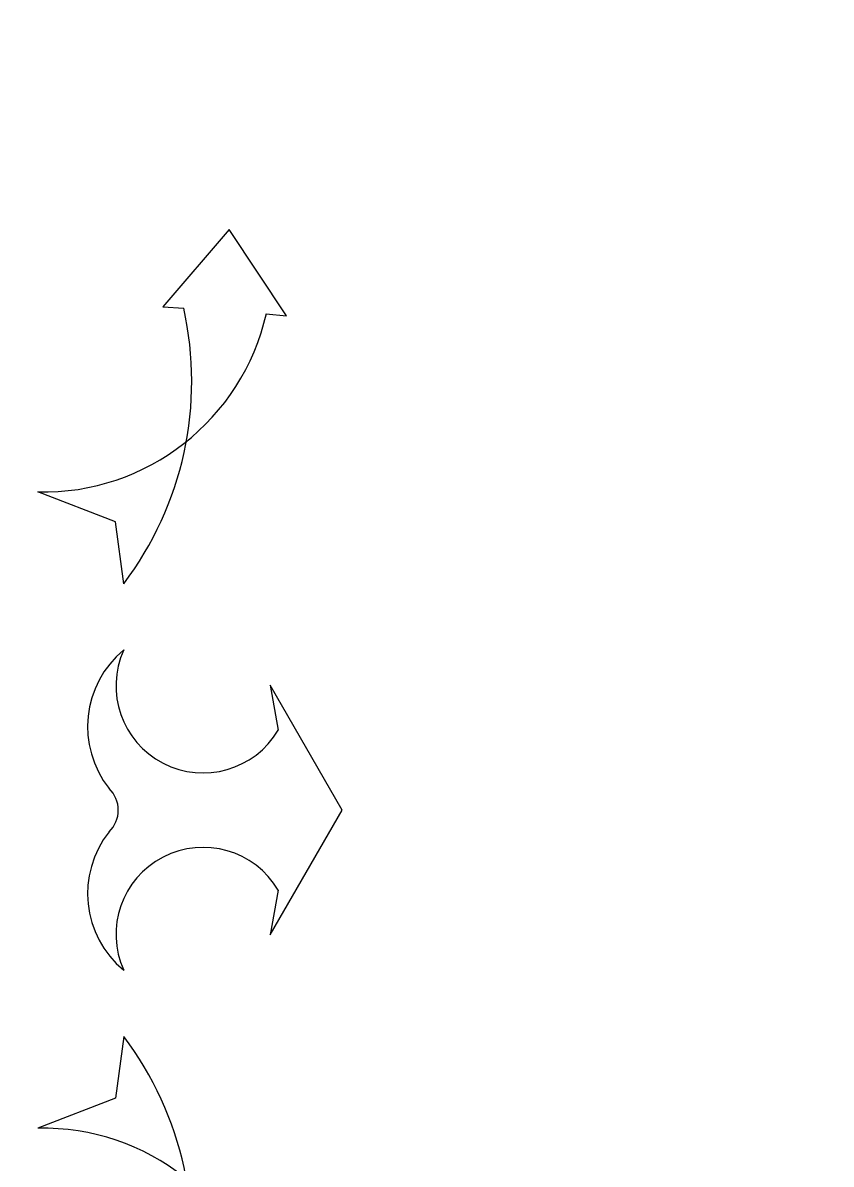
# Model space of a CAD drawing. Header units: inches. Extents: x -172 to 397, y -177 to 127.
# Drawn here: x 192.317 to 192.777, y 80.883 to 81.532 of the extents above; entities that cross this region are included whole.
import ezdxf

# ---------------------------------------------------------------- set-up
doc = ezdxf.new("R2010")
doc.units = ezdxf.units.IN
doc.header["$MEASUREMENT"] = 0
doc.header["$XCLIPFRAME"] = 2
doc.layers.add('AC-FCU VRV', color=100, linetype='Continuous')
doc.layers.add('AC-RA', color=210, linetype='Continuous')
picture_1 = doc.add_image_def('image2.tif', size_in_pixel=(13248, 8644))

# ---------------------------------------------------------------- blocks, each defined once
blk = doc.blocks.new('A$C083B7792')
at = {"layer": 'AC-FCU VRV', "color": 4}
for p, q in [((-0.09708772478688843, 0.03399748349420406), (-0.1113164338944443, 0.07085073285406907)), ((0.176191518086398, 0.03399748349420406), (0.1904202271934992, 0.07085073285406907)), ((-0.06778623060881728, 0.03017073525347769), (-0.09708772478688843, 0.03399748349420406)), ((0.1468900239083268, 0.03017073525347769), (0.176191518086398, 0.03399748349420406)), ((0.2781952066379745, 0.01158911329184775), (0.2775174610915201, 0.001676607008221254)), ((0.3148282340084734, -0.0197736036502647), (0.2781952066379745, 0.01158911329184775)), ((0.273894448457213, -0.04704969031786277), (0.3148282340084734, -0.0197736036502647)), ((0.274843288685588, -0.03743504918588769), (0.273894448457213, -0.04704969031786277)), ((0.001576509074311616, -0.04308572546051437), (-0.01964587399561424, -0.039288186703061)), ((-0.01964587399561424, -0.039288186703061), (0.03955189664975478, -0.07346603552059605)), ((0.03955189664975478, -0.07346603552059605), (0.0987496672951238, -0.039288186703061)), ((0.0987496672951238, -0.039288186703061), (0.07752728422519795, -0.04308572546096912))]:
    blk.add_line(p, q, dxfattribs=at)
for centre, radius, start, end in [((-0.2198816707150399, 0.06843931481830623), 0.1085920143608242, 282.7301784804963, 1.272427209111463), ((0.2989854640145495, 0.06843931481830623), 0.1085920143608242, 178.7275727908886, 257.2698215195036), ((0, 0), 0.04727739017555951, 51.64887510890831, 140.3449398025763), ((0.07910379329950956, 0), 0.04727739017555955, 39.6550601974237, 128.3511248910917), ((-0.01941349616981825, -0.007495472544860604), 0.04131883859455573, 300.5307590690574, 114.2727487489566), ((0.03955189664975478, 0.04695438083581394), 0.01421177657928391, 224.0338222076225, 315.9661777923776), ((0.0985172894693278, -0.007495472544860604), 0.04131883859456015, 65.7272512510434, 239.4692409309426), ((-0.1638893974663915, 0.1570736892879268), 0.1591859868916589, 257.4741488433527, 307.1365205859869), ((0.2429931907659011, 0.1570736892879268), 0.1591859868916589, 232.863479414013, 282.5258511566473)]:
    blk.add_arc(centre, radius, start, end, dxfattribs=at)
blk = doc.blocks.new('FTM(15-28)PV2S')
at = {"layer": 'AC-FCU VRV', "color": 4}
blk.add_blockref('A$C083B7792', (1985.950086404944, 1337.943203372016), dxfattribs=at)
blk = doc.blocks.new('*U233')
at = {"layer": 'AC-RA'}
blk.add_blockref('FTM(15-28)PV2S', (759.251282600299, 606.4792470601533), dxfattribs=at)

msp = doc.modelspace()

# ---------------------------------------------------------------- block references
at = {"layer": 'AC-RA', "color": 4, "xscale": 1.2, "yscale": 1.2, "zscale": 1.2, "rotation": 90}
msp.add_blockref('*U233', (2525.717250897625, -3213.204658175551), dxfattribs=at)

# ---------------------------------------------------------------- pictures from other files: only their frames are drawn
image = msp.add_image(picture_1, insert=(146.7654526182976, 51.90736237157262), size_in_units=(111.1766043350107, 72.54004890336898))
image.set_boundary_path([(1963.71516533829, 1154.522547068751), (11581.48484037531, 7691.949486092337)])

doc.saveas('drawing.dxf')
